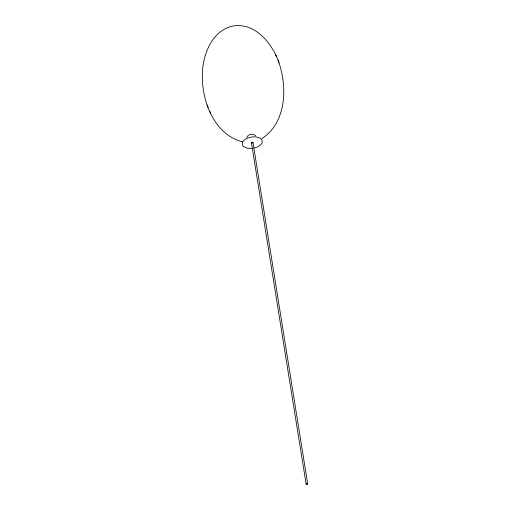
<?xml version="1.0" encoding="UTF-8"?>
<svg xmlns="http://www.w3.org/2000/svg" width="510" height="510" viewBox="0 0 510 510"><rect width="100%" height="100%" fill="white"/><g stroke="black" fill="none" stroke-linecap="round" stroke-linejoin="round"><path stroke-width="0.76" d="M246.897 137.445C247.739 134.034 253.451 133.218 255.606 135.787M262.102 138.51C286.135 122.508 287.557 87.905 279.021 62.883C272.665 44.013 255.771 22.727 233.593 25.902C211.593 30.09 202.323 55.577 202.304 75.55C202.068 101.968 214.385 134.321 242.237 141.793M275.432 54.309L276.465 56.769M277.944 60.314L279.021 62.883M207.054 104.964L208.131 107.534M209.61 111.072L210.643 113.539M253.011 142.526L307.696 483.939A0.79 0.44 -9.1 0 1 306.555 484.481A0.79 0.44 -9.1 0 1 306.491 483.722A0.79 0.44 -9.1 0 1 307.696 483.939M251.449 142.736L306.134 484.156M252.686 148.27A10.123 5.648 -9.1 0 1 243.123 141.232A10.123 5.648 -9.1 0 1 260.183 138.286A10.123 5.648 -9.1 0 1 253.993 148.047M251.704 143.017A0.79 0.44 -9.1 0 1 251.698 142.36A0.79 0.44 -9.1 0 1 252.852 142.29A0.79 0.44 -9.1 0 1 252.654 142.959"/></g></svg>
